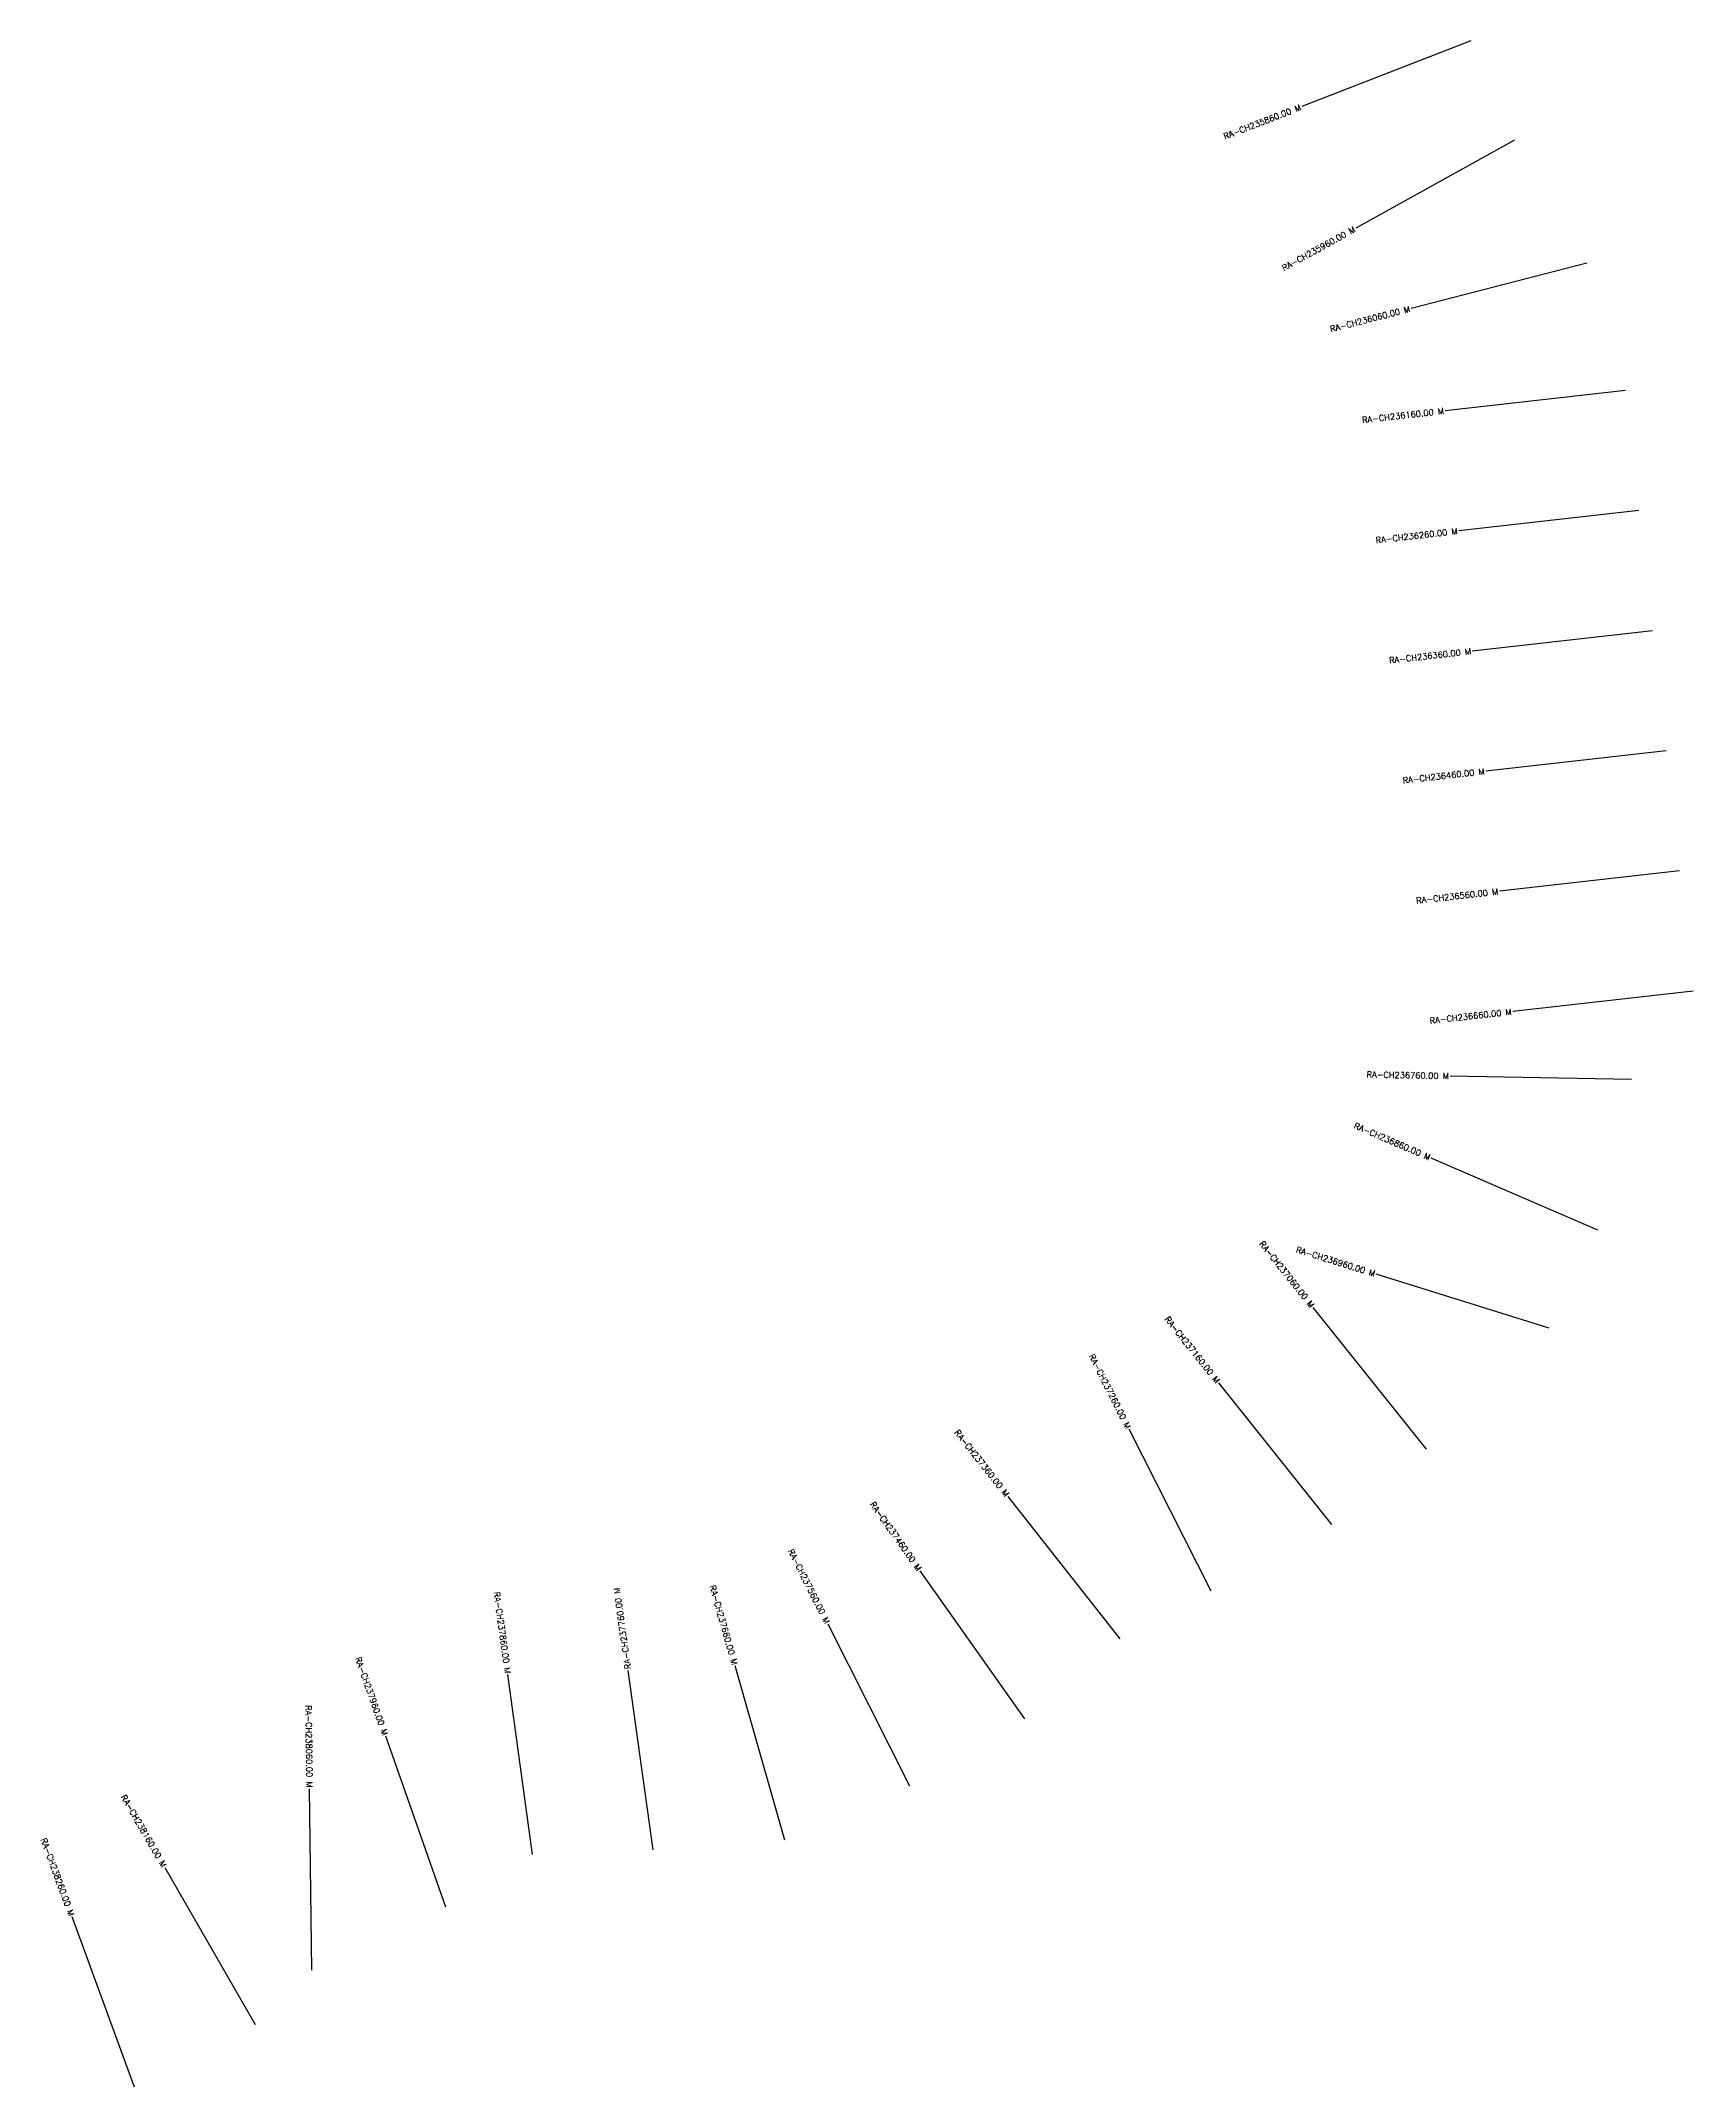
# Model space of a CAD drawing. Header units: metres. Extents: x 278749 to 284319, y 2048397 to 2051598.
# Drawn here: x 279995 to 281362, y 2049905 to 2051598 of the extents above; entities that cross this region are included whole.
import ezdxf
from ezdxf.enums import TextEntityAlignment as Align

# ---------------------------------------------------------------- set-up
doc = ezdxf.new("R2010")
doc.units = ezdxf.units.M
doc.layers.add('CS', color=134, linetype='Continuous')
doc.layers.add('CSMark', color=6, linetype='Continuous')
doc.styles.get("Standard").update_dxf_attribs({"font": 'simplex.shx'})

msp = doc.modelspace()

# ---------------------------------------------------------------- linework, layer by layer
at = {"layer": 'CS'}
for p, q in [((281178.1, 2051598), (281038.3, 2051543.7)), ((281214.2, 2051515.9), (281083, 2051443.2)), ((281274.1, 2051414.1), (281128.8, 2051376.8)), ((281306.1, 2051308.9), (281157, 2051292.1)), ((281317.3, 2051209.5), (281168.2, 2051192.7)), ((281328.5, 2051110.1), (281179.4, 2051093.3)), ((281339.7, 2051010.8), (281190.6, 2050994)), ((281350.9, 2050911.4), (281201.8, 2050894.6)), ((281362.1, 2050812), (281213, 2050795.2)), ((281311.1, 2050739), (281161.1, 2050741.7)), ((281283.2, 2050614.4), (281145.4, 2050673.8)), ((281243.1, 2050533.2), (281099.9, 2050577.9)), ((281141.5, 2050433), (281047.9, 2050550.3)), ((281063.3, 2050370.7), (280969.8, 2050487.9)), ((280963.3, 2050315.8), (280895.6, 2050449.6)), ((280888.2, 2050276.2), (280795.4, 2050394)), ((280809.4, 2050210), (280722.8, 2050332.4)), ((280714.2, 2050154.5), (280646.5, 2050288.4)), ((280501.9, 2050101.6), (280481.1, 2050250.1)), ((280610.6, 2050109.6), (280569.7, 2050253.9)), ((280401.9, 2050097.9), (280381.7, 2050246.6)), ((280330.4, 2050054.2), (280280.6, 2050195.7)), ((280219.5, 2050002.2), (280217.6, 2050152.2)), ((280173, 2049957), (280098, 2050086.9)), ((280072.9, 2049905.5), (280021.2, 2050046.3))]:
    msp.add_line(p, q, dxfattribs=at)

# ---------------------------------------------------------------- texts
at = {"layer": 'CSMark'}
for s, rotation, p in [('RA-CH235860.00 M', 21.2164, (281037.4, 2051543.4)), ('RA-CH235960.00 M', 28.9791, (281082.1, 2051442.7)), ('RA-CH236060.00 M', 14.394, (281127.8, 2051376.5)), ('RA-CH236160.00 M', 6.431, (281156, 2051292)), ('RA-CH236260.00 M', 6.431, (281167.2, 2051192.6)), ('RA-CH236360.00 M', 6.431, (281178.4, 2051093.2)), ('RA-CH236460.00 M', 6.431, (281189.6, 2050993.9)), ('RA-CH236560.00 M', 6.431, (281200.8, 2050894.5)), ('RA-CH236660.00 M', 6.431, (281212, 2050795.1)), ('RA-CH236760.00 M', 358.959, (281160.1, 2050741.8)), ('RA-CH236860.00 M', 336.6687, (281144.5, 2050674.2)), ('RA-CH237060.00 M', 308.5837, (281047.3, 2050551.1)), ('RA-CH236960.00 M', 342.6859, (281098.9, 2050578.2)), ('RA-CH237160.00 M', 308.5837, (280969.1, 2050488.7)), ('RA-CH237260.00 M', 296.8363, (280895.1, 2050450.5)), ('RA-CH237360.00 M', 308.2332, (280794.8, 2050394.8)), ('RA-CH237460.00 M', 305.2818, (280722.2, 2050333.3)), ('RA-CH237560.00 M', 296.831, (280646.1, 2050289.3)), ('RA-CH237660.00 M', 285.8346, (280569.4, 2050254.9)), ('RA-CH237860.00 M', 277.7497, (280381.6, 2050247.6)), ('RA-CH237960.00 M', 289.3975, (280280.2, 2050196.7)), ('RA-CH238060.00 M', 270.7476, (280217.6, 2050153.2)), ('RA-CH238160.00 M', 300.0155, (280097.5, 2050087.8)), ('RA-CH238260.00 M', 290.1493, (280020.9, 2050047.2))]:
    msp.add_text(s, height=5, rotation=rotation, dxfattribs=at).set_placement(p, align=Align.MIDDLE_RIGHT)
msp.add_text('RA-CH237760.00 M', height=5, rotation=97.9807, dxfattribs=at).set_placement((280481, 2050251.1), align=Align.MIDDLE_LEFT)

doc.saveas('drawing.dxf')
